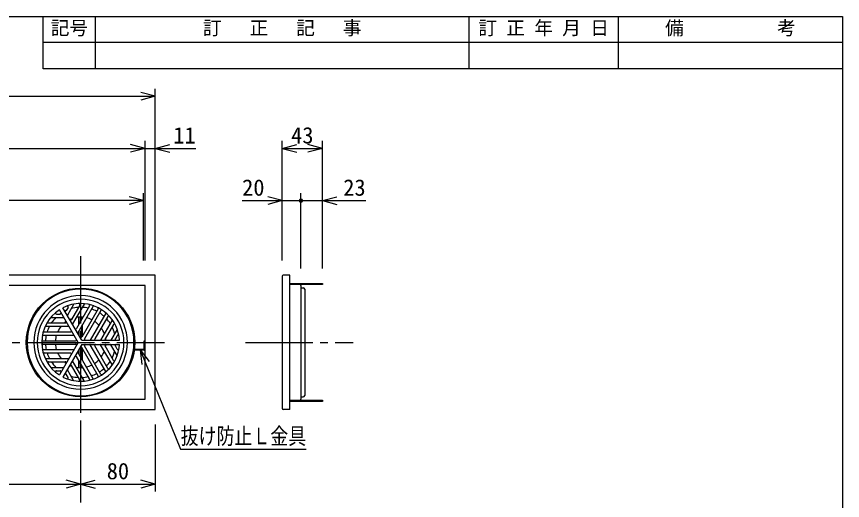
# Model space of a CAD drawing. Units: millimetres, scale not verified. Extents: x -1092 to 1092, y -744 to 696.
# Drawn here: x 207 to 1092, y 177 to 696 of the extents above; entities that cross this region are included whole.
import ezdxf
from ezdxf.enums import TextEntityAlignment as Align

# ---------------------------------------------------------------- set-up
doc = ezdxf.new("R2010")
doc.units = ezdxf.units.MM
doc.header["$LTSCALE"] = 8
doc.linetypes.add('CHAIN2', pattern=[12, 9, -1, 1, -1])
for name, color, linetype in [('0-0_計極細', 2, 'Continuous'), ('0-1_計細線', 3, 'Continuous'), ('0-5_寸法線', 7, 'Continuous'), ('0-7_枠細線', 5, 'Continuous'), ('0-8_枠中線', 5, 'Continuous')]:
    doc.layers.add(name, color=color, linetype=linetype)
doc.styles.add('ＭＳ ゴシック', font='')
doc.styles.get('ＭＳ ゴシック').set_extended_font_data('MS Gothic')

msp = doc.modelspace()

# ---------------------------------------------------------------- hatches: boundary and pattern name
at = {"layer": '0-5_寸法線'}
msp.add_hatch(color=256, dxfattribs=at).paths.add_polyline_path([(514.404, 498.534, 1), (509.604, 498.534, 1)])

# ---------------------------------------------------------------- linework, layer by layer
at = {"layer": '0-0_計極細', "linetype": 'CHAIN2'}
for p, q in [((276.004, 438.969), (276.004, -145.328)), ((-549.168, 346.534), (365.861, 346.534)), ((452.761, 346.534), (567.984, 346.534))]:
    msp.add_line(p, q, dxfattribs=at)
at = {"layer": '0-0_計極細'}
for p, q in [((262.642, 384.1), (260.652, 380.653)), ((268.56, 387.326), (261.955, 375.886)), ((275.114, 386.635), (266.156, 371.12)), ((279.79, 387.711), (267.459, 366.353)), ((285.597, 385.726), (271.66, 361.587)), ((289.517, 385.492), (272.963, 356.82)), ((294.758, 382.527), (277.163, 352.053)), ((297.799, 380.771), (280.205, 350.297)), ((244.4, 373.377), (257.61, 373.377)), ((250.153, 376.89), (254.134, 376.89)), ((273.998, 365.636), (273.998, 373.554)), ((274.5, 366.506), (274.5, 373.586)), ((277.51, 371.72), (277.51, 373.586)), ((278.012, 372.589), (278.012, 373.554)), ((302.987, 377.715), (286.433, 349.043)), ((305.15, 374.437), (291.213, 350.297)), ((238.452, 363.844), (263.114, 363.844)), ((241.722, 367.357), (259.638, 367.357)), ((277.51, 352.654), (277.51, 364.695)), ((278.012, 353.523), (278.012, 365.564)), ((309.772, 370.401), (297.441, 349.043)), ((311.179, 365.813), (302.221, 350.297)), ((235.51, 354.311), (268.618, 354.311)), ((237.267, 357.823), (265.142, 357.823)), ((273.998, 354.526), (273.998, 358.612)), ((274.5, 353.657), (274.5, 359.481)), ((315.054, 360.483), (308.449, 349.043)), ((235.457, 348.29), (270.646, 348.29)), ((315.219, 353.745), (313.229, 350.297)), ((235.457, 344.778), (270.646, 344.778)), ((235.51, 338.757), (268.618, 338.757)), ((289.517, 307.576), (272.963, 336.249)), ((273.998, 334.456), (273.998, 338.542)), ((274.5, 333.587), (274.5, 339.411)), ((294.758, 310.541), (277.163, 341.015)), ((277.51, 328.373), (277.51, 340.415)), ((278.012, 327.504), (278.012, 339.546)), ((297.799, 312.297), (280.205, 342.771)), ((302.987, 315.353), (286.433, 344.026)), ((305.15, 318.631), (291.213, 342.771)), ((309.772, 322.668), (297.441, 344.026)), ((311.179, 327.255), (302.221, 342.771)), ((315.054, 332.585), (308.449, 344.026)), ((315.219, 339.324), (313.229, 342.771)), ((335.004, 338.284), (335.004, 339.284)), ((237.267, 335.245), (265.142, 335.245)), ((238.452, 329.224), (263.114, 329.224)), ((285.597, 307.342), (271.66, 331.482)), ((273.998, 319.515), (273.998, 327.432)), ((241.722, 325.712), (259.638, 325.712)), ((244.4, 319.691), (257.61, 319.691)), ((275.114, 306.433), (266.156, 321.949)), ((279.79, 305.358), (267.459, 326.715)), ((274.5, 319.482), (274.5, 326.563)), ((277.51, 319.482), (277.51, 321.349)), ((278.012, 319.515), (278.012, 320.48)), ((250.153, 316.179), (254.134, 316.179)), ((262.642, 308.968), (260.652, 312.416)), ((268.56, 305.742), (261.955, 317.182))]:
    msp.add_line(p, q, dxfattribs=at)
for centre, radius, start, end in [((276.005, 346.534), 50.153, 90, 270), ((276.005, 346.534), 50.153, 270, 90), ((259.783, 381.154), 1.004, 210, 330), ((276.005, 346.534), 37.631, 113.77152, 116.31965), ((261.773, 384.602), 1.004, 330, 110.49823), ((276.005, 346.534), 37.631, 93.596, 105.50678), ((268.995, 387.076), 0.502, 99.81001, 150), ((274.245, 387.137), 1.004, 330, 92.48216), ((276.005, 346.534), 37.631, 77.4576, 87.38711), ((276.005, 346.534), 37.631, 77.4576, 87.38711), ((280.225, 387.46), 0.502, 84.11294, 150), ((284.728, 386.228), 1.004, 330, 77.60597), ((276.005, 346.534), 37.631, 62.67477, 71.92708), ((289.951, 385.241), 0.502, 70.18513, 150), ((293.889, 383.029), 1.004, 330, 63.89345), ((298.668, 380.269), 1.004, 56.10655, 150), ((244.4, 372.876), 0.502, 90, 140.18999), ((276.005, 346.534), 37.631, 134.49322, 146.404), ((250.153, 377.893), 1.004, 129.50177, 270), ((276.005, 346.534), 37.631, 123.68035, 126.22848), ((254.134, 377.893), 1.004, 270, 30), ((257.61, 372.876), 0.502, 30, 90), ((262.39, 375.635), 0.502, 150, 210), ((276.005, 346.534), 27.094, 110.22104, 115.21981), ((276.005, 346.534), 27.094, 84.62432, 99.70902), ((276.005, 346.534), 27.094, 84.62432, 90), ((276.005, 346.534), 27.094, 63.71622, 76.68065), ((276.005, 346.534), 37.631, 48.07292, 57.32523), ((302.553, 377.966), 0.502, 330, 49.81487), ((276.005, 346.534), 37.631, 32.61289, 42.5424), ((306.019, 373.936), 1.004, 42.39403, 150), ((238.452, 363.343), 0.502, 90, 155.88706), ((276.005, 346.534), 37.631, 152.61289, 162.5424), ((241.722, 368.36), 1.004, 147.51784, 270), ((276.005, 346.534), 27.094, 140.29098, 155.37568), ((276.005, 346.534), 27.094, 124.78019, 129.77896), ((259.638, 368.36), 1.004, 270, 30), ((263.114, 363.343), 0.502, 30, 90), ((265.287, 371.621), 1.004, 210, 330), ((267.894, 366.102), 0.502, 150, 210), ((276.005, 346.534), 27.094, 43.31935, 56.28378), ((276.005, 346.534), 37.631, 14.49322, 26.40401), ((309.338, 370.652), 0.502, 330, 35.88706), ((312.048, 365.311), 1.004, 27.51784, 150), ((235.51, 353.813), 0.502, 89.99378, 169.80868), ((237.267, 358.827), 1.004, 162.39403, 270), ((276.005, 346.534), 37.631, 168.07292, 177.32523), ((276.005, 346.534), 27.094, 163.31935, 176.28378), ((265.142, 358.827), 1.004, 270, 30), ((268.618, 353.81), 0.502, 30, 90), ((270.791, 362.088), 1.004, 210, 330), ((273.398, 356.569), 0.502, 150, 210), ((276.005, 346.534), 27.094, 20.29098, 35.37568), ((316.088, 353.243), 1.004, 9.50177, 150), ((235.456, 349.297), 1.004, 176.10043, 269.99386), ((270.646, 349.294), 1.004, 270, 30), ((276.294, 352.555), 1.004, 210, 330), ((276.294, 352.555), 1.004, 253.22135, 330), ((281.074, 349.796), 1.004, 150, 270), ((285.999, 349.294), 0.502, 270, 330), ((292.082, 349.796), 1.004, 150, 270), ((297.007, 349.294), 0.502, 270, 330), ((303.09, 349.796), 1.004, 150, 270), ((276.005, 346.534), 27.094, 4.78019, 9.77896), ((308.015, 349.294), 0.502, 270, 330), ((314.098, 349.796), 1.004, 150, 270), ((276.005, 346.534), 37.631, 3.68035, 6.22848), ((235.457, 343.775), 1.004, 90, 183.89345), ((235.508, 339.262), 0.502, 190.17883, 269.99383), ((276.005, 346.534), 37.631, 182.67477, 191.92708), ((276.005, 346.534), 27.094, 183.71622, 196.68065), ((268.618, 339.259), 0.502, 270, 330), ((270.646, 343.775), 1.004, 330, 90), ((273.398, 336.499), 0.502, 150, 210), ((276.294, 340.513), 1.004, 30, 150), ((276.294, 340.513), 1.004, 30, 106.77865), ((281.074, 343.273), 1.004, 90, 210), ((285.999, 343.775), 0.502, 30, 90), ((292.082, 343.273), 1.004, 90, 210), ((297.007, 343.775), 0.502, 30, 90), ((276.005, 346.534), 27.094, 324.62432, 339.70902), ((303.09, 343.273), 1.004, 90, 210), ((276.005, 346.534), 27.094, 350.22104, 355.21981), ((308.015, 343.775), 0.502, 30, 90), ((276.005, 346.534), 37.631, 333.59599, 345.50678), ((314.098, 343.273), 1.004, 90, 210), ((276.005, 346.534), 37.631, 353.77152, 356.31965), ((316.088, 339.825), 1.004, 210, 350.49823), ((237.267, 334.242), 1.004, 90, 197.60597), ((238.452, 329.726), 0.502, 204.11294, 270), ((276.005, 346.534), 37.631, 197.4576, 207.38711), ((276.005, 346.534), 27.094, 204.62432, 219.70902), ((263.114, 329.726), 0.502, 270, 330), ((265.142, 334.242), 1.004, 330, 90), ((270.791, 330.98), 1.004, 30, 150), ((276.005, 346.534), 27.094, 303.71622, 316.68065), ((241.722, 324.708), 1.004, 90, 212.48216), ((276.005, 346.534), 37.631, 213.59599, 225.50678), ((257.61, 320.193), 0.502, 270, 330), ((276.005, 346.534), 27.094, 230.22104, 235.21981), ((259.638, 324.708), 1.004, 330, 90), ((265.287, 321.447), 1.004, 30, 150), ((276.005, 346.534), 27.094, 244.78019, 249.77896), ((267.894, 326.966), 0.502, 150, 210), ((276.005, 346.534), 27.094, 260.29098, 275.37568), ((276.005, 346.534), 27.094, 283.31935, 296.28378), ((276.005, 346.534), 37.631, 302.67477, 311.92708), ((276.005, 346.534), 37.631, 317.4576, 327.38711), ((306.019, 319.133), 1.004, 210, 317.60597), ((309.338, 322.417), 0.502, 324.11294, 30), ((312.048, 327.757), 1.004, 210, 332.48216), ((250.153, 315.175), 1.004, 90, 230.49823), ((276.005, 346.534), 37.631, 233.77152, 236.31965), ((254.134, 315.175), 1.004, 330, 90), ((259.783, 311.914), 1.004, 30, 150), ((276.005, 346.534), 37.631, 243.68035, 246.22848), ((262.39, 317.433), 0.502, 149.99998, 210.00002), ((276.005, 346.534), 37.631, 254.49322, 266.404), ((276.005, 346.534), 37.631, 272.61289, 282.5424), ((276.005, 346.534), 37.631, 288.07292, 297.32523), ((293.889, 310.039), 1.004, 296.10655, 30), ((298.668, 312.799), 1.004, 210, 303.89345), ((302.553, 315.103), 0.502, 310.18513, 30), ((261.773, 308.466), 1.004, 249.50177, 30), ((268.995, 305.993), 0.502, 210, 260.18999), ((274.245, 305.931), 1.004, 267.51784, 30), ((280.225, 305.608), 0.502, 210, 275.88706), ((284.728, 306.84), 1.004, 282.39403, 30), ((289.951, 307.827), 0.502, 210, 289.81487)]:
    msp.add_arc(centre, radius, start, end, dxfattribs=at)
at = {"layer": '0-1_計細線'}
for p, q in [((492.004, 417.534), (492.004, 275.534)), ((500.004, 418.534), (493.004, 418.534)), ((500.004, 274.534), (500.004, 418.534)), ((502.004, 408.534), (502.004, 409.734)), ((512.004, 408.534), (512.004, 409.734)), ((512.004, 407.534), (512.004, 285.534)), ((514.004, 408.534), (514.004, 409.734)), ((516.004, 408.534), (516.004, 409.734)), ((518.004, 408.534), (518.004, 409.734)), ((532.004, 408.534), (532.004, 409.734)), ((512.504, 405.034), (514.504, 405.034)), ((516.004, 403.534), (516.004, 289.534)), ((273.398, 346.534), (253.258, 381.418)), ((277.308, 348.792), (257.168, 383.675)), ((273.398, 346.534), (253.258, 311.651)), ((277.308, 348.792), (276.005, 351.05)), ((277.308, 348.792), (279.915, 348.792)), ((277.308, 348.792), (317.588, 348.792)), ((344.004, 348.284), (345.004, 348.284)), ((344.004, 339.284), (344.004, 348.284)), ((277.308, 344.276), (257.168, 309.393)), ((277.308, 344.276), (317.588, 344.276)), ((344.004, 338.284), (333.004, 338.284)), ((502.004, 283.334), (502.004, 284.534)), ((512.004, 283.334), (512.004, 284.534)), ((512.504, 288.034), (514.504, 288.034)), ((514.004, 283.334), (514.004, 284.534)), ((516.004, 283.334), (516.004, 284.534)), ((518.004, 283.334), (518.004, 284.534)), ((532.004, 283.334), (532.004, 284.534)), ((500.004, 274.534), (493.004, 274.534))]:
    msp.add_line(p, q, dxfattribs=at)
for points in [[(-539.996, 418.534), (-539.996, 274.534), (356.004, 274.534), (356.004, 418.534)], [(-528.996, 407.534), (-528.996, 285.534), (345.004, 285.534), (345.004, 407.534)], [(500.004, 409.734), (535.004, 409.734), (535.004, 408.534), (500.004, 408.534)], [(500.004, 284.534), (535.004, 284.534), (535.004, 283.334), (500.004, 283.334)]]:
    msp.add_lwpolyline(points, close=True, dxfattribs=at)
msp.add_lwpolyline([(333.004, 338.284), (333.004, 339.284), (344.004, 339.284)], dxfattribs=at)
msp.add_circle((276.005, 346.534), 58.202, dxfattribs=at)
for centre, radius, start, end in [((493.004, 417.534), 1, 90, 180), ((511.004, 407.534), 1, 0, 90), ((276.005, 346.534), 57.199, 90, 270), ((276.005, 346.534), 57.199, 270, 90), ((512.504, 405.534), 0.5, 180, 270), ((514.504, 403.534), 1.5, 0, 90), ((276.005, 346.534), 46.411, 90, 270), ((276.005, 346.534), 46.411, 270, 90), ((276.005, 346.534), 41.645, 123.10792, 236.89208), ((276.005, 346.534), 41.645, 90, 116.89208), ((276.005, 346.534), 41.645, 3.10792, 90), ((314.62, 360.734), 0.502, 330, 20.18999), ((276.005, 346.534), 41.645, 270, 356.89208), ((344.004, 339.284), 1, 270, 360), ((314.62, 332.334), 0.502, 339.81001, 30), ((244.4, 320.193), 0.502, 219.81001, 270), ((276.005, 346.534), 41.645, 243.10792, 270), ((511.004, 285.534), 1, 270, 360), ((512.504, 287.534), 0.5, 90, 180), ((514.504, 289.534), 1.5, 270, 360), ((493.004, 275.534), 1, 180, 270)]:
    msp.add_arc(centre, radius, start, end, dxfattribs=at)
at = {"layer": '0-5_寸法線'}
for p, q in [((-539.996, 610.534), (356.004, 610.534)), ((356.004, 610.534), (340.549, 614.675)), ((356.004, 610.534), (340.549, 606.393)), ((356.004, 434.534), (356.004, 618.534)), ((345.004, 554.534), (329.549, 558.675)), ((345.004, 434.534), (345.004, 562.534)), ((356.004, 434.534), (356.004, 562.534)), ((356.004, 554.534), (371.459, 558.675)), ((492.004, 434.534), (492.004, 562.534)), ((492.004, 554.534), (507.459, 558.675)), ((535.004, 554.534), (519.549, 558.675)), ((535.004, 425.734), (535.004, 562.534)), ((-528.996, 554.534), (345.004, 554.534)), ((345.004, 554.534), (329.549, 550.393)), ((345.004, 554.534), (399.281, 554.534)), ((356.004, 554.534), (371.459, 550.393)), ((492.004, 554.534), (507.459, 550.393)), ((492.004, 554.534), (535.004, 554.534)), ((535.004, 554.534), (519.549, 550.393)), ((343.504, 434.534), (343.504, 506.534)), ((492.004, 434.534), (492.004, 506.534)), ((512.004, 425.734), (512.004, 506.534)), ((535.004, 425.734), (535.004, 506.534)), ((343.504, 498.534), (-527.496, 498.534)), ((343.504, 498.534), (328.049, 502.675)), ((343.504, 498.534), (328.049, 494.393)), ((449.042, 498.534), (512.004, 498.534)), ((492.004, 498.534), (476.549, 502.675)), ((492.004, 498.534), (476.549, 494.393)), ((512.004, 498.534), (581.345, 498.534)), ((535.004, 498.534), (550.459, 502.675)), ((535.004, 498.534), (550.459, 494.393)), ((339.659, 338.714), (349.332, 325.968)), ((339.659, 338.714), (341.663, 322.84)), ((276.004, 258.534), (276.004, 186.534)), ((356.004, 258.534), (356.004, 186.534)), ((276.004, 194.534), (260.549, 198.675)), ((276.004, 194.534), (291.459, 198.675)), ((356.004, 194.534), (340.549, 198.675)), ((-539.996, 194.534), (276.004, 194.534)), ((276.004, 194.534), (260.549, 190.393)), ((276.004, 194.534), (291.459, 190.393)), ((276.004, 194.534), (356.004, 194.534)), ((356.004, 194.534), (340.549, 190.393))]:
    msp.add_line(p, q, dxfattribs=at)
msp.add_lwpolyline([(339.659, 338.714), (383.179, 232.044), (517.579, 232.044)], dxfattribs=at)
at = {"layer": '0-7_枠細線'}
for p, q in [((236, 640), (236, 696)), ((292, 640), (292, 696)), ((692, 640), (692, 696)), ((852, 640), (852, 696)), ((1092, 668), (236, 668)), ((1092, 640), (236, 640))]:
    msp.add_line(p, q, dxfattribs=at)
at = {"layer": '0-8_枠中線'}
msp.add_lwpolyline([(-1092, -744), (-1092, 696), (1092, 696), (1092, -744)], close=True, dxfattribs=at)

# ---------------------------------------------------------------- texts
at = {"layer": '0-5_寸法線', "style": 'ＭＳ ゴシック'}
for s, p in [('11', (375.281, 554.534)), ('43', (501.504, 554.534)), ('20', (449.042, 498.534)), ('23', (557.345, 498.534)), ('80', (304.004, 194.534))]:
    msp.add_text(s, height=17.6, dxfattribs=at).set_placement(p, align=Align.BOTTOM_LEFT)
at = {"layer": '0-5_寸法線', "style": 'ＭＳ ゴシック', "width": 0.8}
msp.add_text('抜け防止Ｌ金具', height=17.6, dxfattribs=at).set_placement((383.179, 232.044), align=Align.BOTTOM_LEFT)
at = {"layer": '0-7_枠細線', "style": 'ＭＳ ゴシック'}
for s, p in [('記号', (244, 672)), ('訂\u3000 正\u3000 記\u3000 事', (407, 672)), ('訂 正 年 月 日', (702, 672)), ('備\u3000\u3000\u3000\u3000\u3000考', (902, 672))]:
    msp.add_text(s, height=14.66, dxfattribs=at).set_placement(p, align=Align.BOTTOM_LEFT)

doc.saveas('drawing.dxf')
